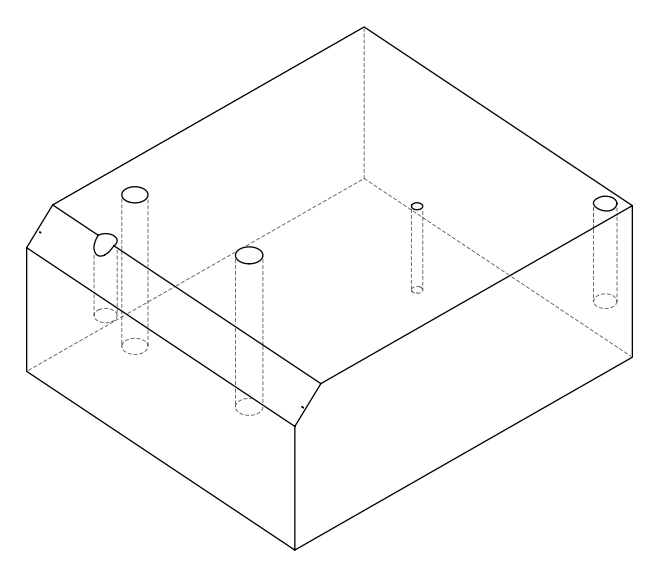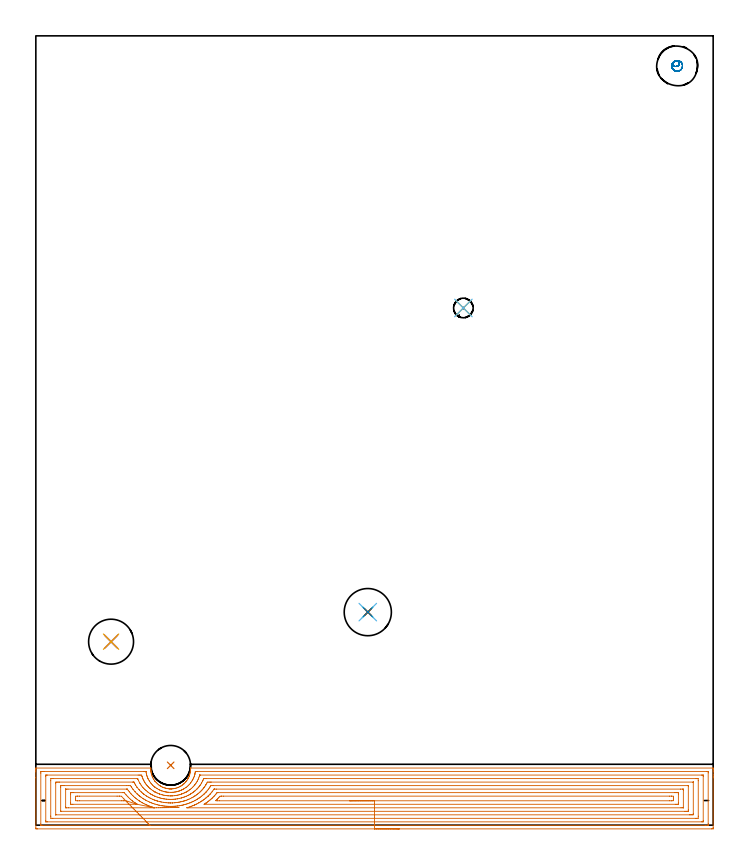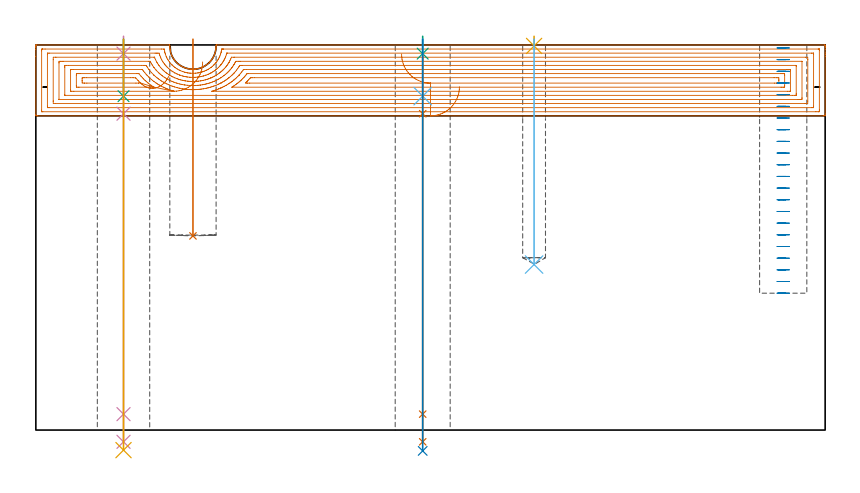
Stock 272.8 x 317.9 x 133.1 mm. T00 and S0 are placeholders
(PLAN: 13 operations, 10 tool changes, 25.2 min)
(1 AREA_MILL | FG_CHAMFER_SURFACE | UGT0205_001 | 19.97 min | 81883 mm3)
(2 MILL_BLIND_HOLE_FROM_SOLID_MATERIAL | STEP1POCKET | NXT0201_011 | Spiral | 1.88 min | 17899 mm3)
(3 SPOT_DRILL | STEP1HOLE | NXT0321_9005460120000 | 0.05 min | 174 mm3)
(4 SPOT_DRILL_1 | STEP1HOLE_1 | NXT0321_9005460120000 | 0.05 min | 184 mm3)
(5 SPOT_DRILL_2 | STEP1POCKET_1 | NXT0321_9005460120000 | 0.03 min | 2 mm3)
(6 DRILL_BLIND_HOLE_INTO_CENTER | STEP1HOLE | NXT0301_089 | 0.08 min | 1592 mm3)
(7 GUN_DRILL_THROUGH_HOLE | STEP1HOLE | UGT0307_008 | 0.66 min | 11068 mm3)
(8 DRILL_TO_ENLARGE_THROUGH_HOLE | STEP1HOLE | UGT0301_048 | 0.57 min | 24855 mm3)
(9 DRILL_BLIND_HOLE_INTO_CENTER_1 | STEP1HOLE_1 | NXT0301_089 | 0.08 min | 1597 mm3)
(10 GUN_DRILL_THROUGH_HOLE_1 | STEP1HOLE_1 | UGT0307_008 | 0.65 min | 11069 mm3)
(11 DRILL_TO_ENLARGE_THROUGH_HOLE_1 | STEP1HOLE_1 | UGT0301_250 | 0.57 min | 21366 mm3)
(12 DRILL_BLIND_HOLE_INTO_CENTER_2 | STEP1POCKET_1 | UGT0301_474 | 0.31 min | 3623 mm3)
(13 INDEXABLE_INSERT_DRILL_BLIND_HOLE_FROM_SOLID | STEP1POCKET_2 | NXT0302_003 | 0.27 min | 12833 mm3)
(TOOL UGT0205_001 | Chamfer Mill 20 x 3 x 45 deg. | D20 FL50 Z2)
(TOOL NXT0201_011 | ENDMILL 12mm [2P460-1200-NA 1630] | D12 FL38 Z6)
(TOOL NXT0321_9005460120000 | NC Spot Drill, 142deg, 12mm, Carbide, Uncoated | D12 PA142 FL30 Z2)
(TOOL NXT0301_089 | Carbide Drill 11.8mm [860.1-1180-035A1-MM 2214] | D11.8 PA140 FL55 Z2)
(TOOL UGT0307_008 | Gun Drill 11 mm | D11 PA130 FL24 Z1)
(TOOL UGT0301_048 | Twist Drill 19 mm | D19 PA118 FL135 Z2)
(TOOL UGT0301_250 | Twist Drill 18.1 mm | D18.1 PA118 FL135 Z2)
(TOOL UGT0301_474 | Carbide Drill 7.9 mm | D7.9 PA118 FL76 Z2)
(TOOL NXT0302_003 | Index. Insert Drill 16mm [880-D1600L20-05] | D16 PA176 FL80 Z2)
(OP 1 AREA_MILL)
G17 G21 G94 G90
T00 M6
G54
G17 G0 G90 X146.4 Y-1.5 S1061 M3
G43 Z143.1 H0
Z118.6
G94 G1 X146.362 Z117.728 F250.
X146.248 Z116.864
X146.059 Z116.012
X145.797 Z115.18
X145.463 Z114.374
X145.06 Z113.6
X144.592 Z112.864
X144.06 Z112.172
X143.471 Z111.529
X142.828 Z110.94
X142.136 Z110.408
X141.4 Z109.94
X140.626 Z109.537
X139.82 Z109.203
X138.988 Z108.941
X138.136 Z108.752
X137.272 Z108.638
X136.4 Z108.6
X0.617
X0.348 Y-1.497 Z108.602
X0.01 Y-1.492 Z108.606
X0. Y-1.149 Z108.949
Y19.072 Z129.168
Y21.478 Z131.574
Y22.162 Z132.262
Y22.52 Z132.62
X0.007 Y22.934 Z133.026
X0.01 Y22.998 Z133.088
X0.171 Y23. Z133.1
X46.176
X46.299 Y22.997 Z133.089
X46.309 Y22.892 Z132.991
Y22.489 Z132.588
X46.328 Y22.044 Z132.143
X46.34 Y21.925 Z132.024
X46.372 Y21.598 Z131.697
X46.392 Y21.464 Z131.564
X46.44 Y21.155 Z131.251
X46.467 Y21.031 Z131.125
X46.494 Y20.903 Z130.996
X46.535 Y20.708 Z130.805
X46.569 Y20.584 Z130.683
X46.657 Y20.263 Z130.362
X46.809 Y19.815 Z129.915
X46.987 Y19.373 Z129.472
X47.069 Y19.191 Z129.291
X47.13 Y19.058 Z129.157
X47.453 Y18.483 Z128.58
X47.725 Y18.059 Z128.158
X47.839 Y17.902 Z127.999
X47.963 Y17.729 Z127.827
X48.022 Y17.646 Z127.745
X48.066 Y17.592 Z127.692
X48.471 Y17.137 Z127.236
X48.915 Y16.688 Z126.786
X49.354 Y16.326 Z126.424
X49.639 Y16.114 Z126.21
X49.808 Y15.988 Z126.085
X50.074 Y15.813 Z125.909
X50.196 Y15.742 Z125.838
X50.384 Y15.631 Z125.729
X50.595 Y15.518 Z125.617
X50.7 Y15.462 Z125.561
X51.144 Y15.26 Z125.357
X51.243 Y15.22 Z125.318
X51.415 Y15.152 Z125.25
X51.536 Y15.106 Z125.2
X51.593 Y15.082 Z125.178
X52.064 Y14.922 Z125.02
X52.188 Y14.888 Z124.987
X52.274 Y14.865 Z124.963
X52.429 Y14.827 Z124.925
X52.486 Y14.813 Z124.912
X52.865 Y14.739 Z124.837
X52.931 Y14.726 Z124.824
X53.323 Y14.672 Z124.765
X53.379 Y14.663 Z124.757
X53.791 Y14.623 Z124.721
X53.824 Y14.62 Z124.717
X53.9 Y14.617 Z124.711
X54.103 Y14.605 Z124.704
X54.306 Z124.703
X54.445 Z124.704
X54.495
X54.553 Y14.608 Z124.707
X54.718 Y14.616 Z124.714
X55.109 Y14.654 Z124.744
X55.164 Y14.658 Z124.75
X55.326 Y14.678 Z124.775
X55.611 Y14.717 Z124.815
X56.002 Y14.794 Z124.89
X56.057 Y14.804 Z124.901
X56.535 Y14.922 Z125.02
X56.949 Y15.06 Z125.158
X57.315 Y15.202 Z125.302
X57.398 Y15.234 Z125.334
X57.842 Y15.435 Z125.532
X58.051 Y15.544 Z125.644
X58.188 Y15.616 Z125.715
X58.331 Y15.699 Z125.798
X58.526 Y15.812 Z125.911
X58.735 Y15.948 Z126.046
X58.961 Y16.114 Z126.213
X59.187 Y16.28 Z126.38
X59.627 Y16.635 Z126.734
X59.7 Y16.702 Z126.801
X60.12 Y17.128 Z127.227
X60.171 Y17.184 Z127.284
X60.301 Y17.329 Z127.429
X60.413 Y17.455 Z127.552
X60.469 Y17.517 Z127.615
X60.52 Y17.574 Z127.672
X60.854 Y18.031 Z128.131
X61.148 Y18.482 Z128.582
X61.301 Y18.75 Z128.849
X61.327 Y18.796 Z128.894
X61.362 Y18.857 Z128.957
X61.413 Y18.946 Z129.045
X61.611 Y19.373 Z129.472
X61.74 Y19.69 Z129.788
X61.791 Y19.816 Z129.914
X61.809 Y19.868 Z129.967
X61.943 Y20.263 Z130.363
X62.064 Y20.706 Z130.806
X62.16 Y21.153 Z131.253
X62.21 Y21.478 Z131.576
X62.228 Y21.598 Z131.697
X62.256 Y21.876 Z131.976
X62.272 Y22.044 Z132.143
X62.291 Y22.489 Z132.588
Y22.827 Z132.926
Y22.948 Z133.048
X62.301 Y22.995 Z133.095
X62.306 Y23. Z133.1
X272.629
X272.79 Y22.998 Z133.088
X272.793 Y22.934 Z133.026
X272.8 Y22.52 Z132.62
Y22.162 Z132.262
Y21.478 Z131.574
Y20.243 Z130.34
Y19.69 Z129.785
Y19.072 Z129.168
X272.799 Y-0.872 Z109.225
X272.796 Y-1.486 Z108.611
X272.793 Y-1.492 Z108.606
X272.183 Y-1.5 Z108.6
X136.4
Y-0.086 Z110.014
X2.404
X2.297 Y-0.085 Z110.015
X2.083 Y-0.081 Z110.019
X2.025 Y-0.079 Z110.021
X2.01 Y-0.068 Z110.032
X2.006 Y-0.036 Z110.064
X2.003 Y0.022 Z110.122
X2. Y0.426 Z110.526
X2.001 Y20.988 Z131.088
X2.008 Y21.478 Z131.578
X2.01 Y21.573 Z131.673
X2.19 Y21.581 Z131.681
X2.298 Y21.584 Z131.684
X2.404 Y21.585 Z131.685
X3.19 Y21.586 Z131.686
X43.496 Y21.585 Z131.685
X44.287 Y21.581 Z131.681
X44.326 Y21.579 Z131.679
X44.375 Y21.492 Z131.592
X44.378 Y21.478 Z131.578
X44.389 Y21.407 Z131.507
X44.549 Y20.584 Z130.684
X44.591 Y20.383 Z130.483
X44.706 Y19.986 Z130.086
X44.805 Y19.69 Z129.79
X45.049 Y19.03 Z129.13
X45.155 Y18.796 Z128.896
X45.283 Y18.525 Z128.625
X45.639 Y17.902 Z128.002
X45.852 Y17.572 Z127.672
X46.176 Y17.097 Z127.197
X46.246 Y17.008 Z127.108
X46.597 Y16.587 Z126.687
X47.043 Y16.114 Z126.214
X47.069 Y16.087 Z126.187
X47.508 Y15.675 Z125.775
X47.963 Y15.309 Z125.409
X47.995 Y15.284 Z125.384
X48.083 Y15.22 Z125.32
X48.538 Y14.9 Z125.
X48.856 Y14.698 Z124.798
X49.524 Y14.326 Z124.426
X49.749 Y14.216 Z124.316
X49.953 Y14.122 Z124.222
X50.643 Y13.844 Z123.944
X50.818 Y13.783 Z123.883
X51.466 Y13.572 Z123.672
X51.536 Y13.551 Z123.651
X51.589 Y13.538 Z123.638
X52.048 Y13.432 Z123.532
X52.429 Y13.36 Z123.46
X52.517 Y13.344 Z123.444
X52.954 Y13.285 Z123.385
X53.323 Y13.246 Z123.346
X53.528 Y13.227 Z123.327
X54.216 Y13.197 Z123.297
X54.451
X55.109 Y13.231 Z123.331
X55.294 Y13.247 Z123.347
X56.002 Y13.335 Z123.435
X56.087 Y13.348 Z123.448
X56.545 Y13.432 Z123.532
X56.86 Y13.504 Z123.604
X56.896 Y13.512 Z123.612
X56.942 Y13.524 Z123.624
X57.339 Y13.634 Z123.734
X57.639 Y13.732 Z123.832
X57.789 Y13.783 Z123.883
X58.182 Y13.933 Z124.033
X58.682 Y14.142 Z124.242
X58.809 Y14.199 Z124.299
X59.075 Y14.326 Z124.426
X59.401 Y14.501 Z124.601
X59.576 Y14.599 Z124.699
X59.962 Y14.833 Z124.933
X60.469 Y15.183 Z125.283
X60.49 Y15.199 Z125.299
X60.518 Y15.22 Z125.32
X60.986 Y15.596 Z125.696
X61.362 Y15.923 Z126.023
X61.459 Y16.017 Z126.117
X61.554 Y16.114 Z126.214
X61.893 Y16.477 Z126.577
X62.256 Y16.876 Z126.976
X62.314 Y16.95 Z127.05
X62.356 Y17.008 Z127.108
X62.683 Y17.474 Z127.574
X62.964 Y17.902 Z128.002
X63.035 Y18.016 Z128.116
X63.149 Y18.212 Z128.312
X63.346 Y18.599 Z128.699
X63.438 Y18.796 Z128.896
X63.62 Y19.219 Z129.319
X63.795 Y19.69 Z129.79
X63.858 Y19.874 Z129.974
X64.042 Y20.498 Z130.598
X64.058 Y20.569 Z130.669
X64.061 Y20.584 Z130.684
X64.135 Y20.981 Z131.081
X64.196 Y21.324 Z131.424
X64.224 Y21.478 Z131.578
X64.24 Y21.564 Z131.664
X64.254 Y21.579 Z131.679
X64.364 Y21.582 Z131.682
X64.506 Y21.584 Z131.684
X64.721 Y21.586 Z131.686
X64.828
X270.396
X270.503 Y21.585 Z131.685
X270.717 Y21.581 Z131.681
X270.775 Y21.579 Z131.679
X270.79 Y21.568 Z131.668
X270.794 Y21.536 Z131.636
X270.797 Y21.478 Z131.578
X270.8 Y21.074 Z131.174
X270.799 Y0.513 Z110.613
X270.792 Y0.022 Z110.122
X270.79 Y-0.073 Z110.027
X270.61 Y-0.081 Z110.019
X270.502 Y-0.084 Z110.016
X270.396 Y-0.085 Z110.015
X269.61 Y-0.086 Z110.014
X136.4
Y1.329 Z111.429
X4.671
X4.191 Y1.331 Z111.431
X4.032 Y1.334 Z111.434
X4.012 Y1.335 Z111.435
X4.008 Y1.39 Z111.49
X4.003 Y1.492 Z111.592
X4.001 Y1.619 Z111.719
X4. Y1.81 Z111.91
X4.001 Y19.69 Z129.79
X4.002 Y19.879 Z129.979
X4.01 Y20.071 Z130.171
X4.02 Y20.165 Z130.265
X4.071 Y20.167 Z130.267
X4.191 Y20.169 Z130.269
X4.604 Y20.171 Z130.271
X41.229
X41.71
X42.125 Y20.169 Z130.269
X42.603 Y20.164 Z130.264
X42.747 Y19.69 Z129.79
X42.812 Y19.481 Z129.581
X43.074 Y18.796 Z128.896
X43.191 Y18.509 Z128.609
X43.449 Y17.949 Z128.049
X43.475 Y17.902 Z128.002
X43.496 Y17.865 Z127.965
X43.816 Y17.322 Z127.422
X44.017 Y17.008 Z127.108
X44.389 Y16.471 Z126.571
X44.675 Y16.114 Z126.214
X44.96 Y15.786 Z125.886
X45.283 Y15.438 Z125.538
X45.5 Y15.22 Z125.32
X45.851 Y14.891 Z124.991
X46.176 Y14.614 Z124.714
X46.536 Y14.326 Z124.426
X47.069 Y13.939 Z124.039
X47.376 Y13.737 Z123.837
X47.883 Y13.432 Z123.532
X47.933 Y13.403 Z123.503
X47.963 Y13.386 Z123.486
X48.064 Y13.331 Z123.431
X48.603 Y13.061 Z123.161
X48.856 Y12.945 Z123.045
X49.696 Y12.591 Z122.691
X49.749 Y12.572 Z122.672
X49.847 Y12.538 Z122.638
X50.643 Y12.287 Z122.387
X50.986 Y12.194 Z122.294
X51.536 Y12.071 Z122.171
X52.109 Y11.964 Z122.064
X52.429 Y11.918 Z122.018
X53.129 Y11.838 Z121.938
X53.323 Y11.82 Z121.92
X54.075 Y11.785 Z121.885
X54.216 Y11.783 Z121.883
X54.594 Y11.786 Z121.886
X54.951 Y11.802 Z121.902
X55.109 Y11.813 Z121.913
X55.775 Y11.871 Z121.971
X56.002 Y11.9 Z122.
X56.564 Y11.976 Z122.076
X56.896 Y12.04 Z122.14
X57.307 Y12.126 Z122.226
X57.789 Y12.244 Z122.344
X58.022 Y12.304 Z122.404
X58.682 Y12.511 Z122.611
X58.702 Y12.518 Z122.618
X58.756 Y12.538 Z122.638
X59.34 Y12.774 Z122.874
X59.576 Y12.874 Z122.974
X59.962 Y13.045 Z123.145
X60.469 Y13.295 Z123.395
X60.559 Y13.342 Z123.442
X60.721 Y13.432 Z123.532
X61.121 Y13.674 Z123.774
X61.362 Y13.823 Z123.923
X61.657 Y14.031 Z124.131
X62.067 Y14.326 Z124.426
X62.174 Y14.408 Z124.508
X62.256 Y14.472 Z124.572
X62.662 Y14.813 Z124.913
X63.114 Y15.22 Z125.32
X63.132 Y15.237 Z125.337
X63.149 Y15.254 Z125.354
X63.564 Y15.699 Z125.799
X63.942 Y16.114 Z126.214
X63.988 Y16.168 Z126.268
X64.042 Y16.236 Z126.336
X64.362 Y16.688 Z126.788
X64.583 Y17.008 Z127.108
X64.722 Y17.222 Z127.322
X64.936 Y17.565 Z127.665
X65.055 Y17.783 Z127.883
X65.116 Y17.902 Z128.002
X65.35 Y18.381 Z128.481
X65.528 Y18.796 Z128.896
X65.613 Y19.012 Z129.112
X65.829 Y19.598 Z129.698
X65.855 Y19.69 Z129.79
X65.966 Y20.07 Z130.17
X65.992 Y20.15 Z130.25
X65.998 Y20.164 Z130.264
X66.024 Y20.167 Z130.267
X66.081 Y20.169 Z130.269
X66.242 Y20.171 Z130.271
X268.129
X268.609 Y20.169 Z130.269
X268.769 Y20.166 Z130.266
X268.788 Y20.165 Z130.265
X268.792 Y20.11 Z130.21
X268.797 Y20.008 Z130.108
X268.799 Y19.881 Z129.981
X268.8 Y19.69 Z129.79
X268.799 Y1.81 Z111.91
X268.798 Y1.621 Z111.721
X268.79 Y1.429 Z111.529
X268.78 Y1.335 Z111.435
X268.729 Y1.333 Z111.433
X268.609 Y1.331 Z111.431
X268.196 Y1.329 Z111.429
X136.4
Y2.743 Z112.843
X6.831
X6.025 Y2.75 Z112.85
X6. Y3.575 Z113.675
Y3.598 Z113.698
X6.001 Y17.902 Z128.002
X6.023 Y18.75 Z128.85
X6.871 Y18.757 Z128.857
X6.91
X40.855
X40.94 Y18.756 Z128.856
X40.981 Y18.753 Z128.853
X40.997 Y18.751 Z128.851
X41.008 Y18.735 Z128.835
X41.04 Y18.67 Z128.77
X41.049 Y18.65 Z128.75
X41.104 Y18.508 Z128.608
X41.37 Y17.902 Z128.002
X41.71 Y17.222 Z127.322
X41.83 Y17.008 Z127.108
X41.993 Y16.724 Z126.824
X42.409 Y16.114 Z126.214
X42.603 Y15.835 Z125.935
X43.105 Y15.22 Z125.32
X43.496 Y14.788 Z124.888
X43.948 Y14.326 Z124.426
X44.389 Y13.922 Z124.022
X44.984 Y13.432 Z123.532
X45.283 Y13.209 Z123.309
X46.034 Y12.68 Z122.78
X46.176 Y12.595 Z122.695
X46.274 Y12.538 Z122.638
X46.784 Y12.252 Z122.352
X47.069 Y12.1 Z122.2
X47.375 Y11.944 Z122.044
X47.921 Y11.686 Z121.786
X48.021 Y11.644 Z121.744
X48.856 Y11.313 Z121.413
X49.355 Y11.144 Z121.244
X49.749 Y11.021 Z121.121
X50.121 Y10.915 Z121.015
X50.603 Y10.79 Z120.89
X50.643 Y10.781 Z120.881
X50.781 Y10.75 Z120.85
X51.536 Y10.608 Z120.708
X51.707 Y10.579 Z120.679
X52.429 Y10.485 Z120.585
X52.728 Y10.451 Z120.551
X53.323 Y10.403 Z120.503
X53.686 Y10.386 Z120.486
X54.216 Y10.368 Z120.468
X54.594 Y10.372 Z120.472
X55.109 Y10.395 Z120.495
X55.441 Y10.417 Z120.517
X56.002 Y10.466 Z120.566
X56.257 Y10.495 Z120.595
X56.896 Y10.581 Z120.681
X57.043 Y10.603 Z120.703
X57.789 Y10.745 Z120.845
X57.813 Y10.75 Z120.85
X58.508 Y10.924 Z121.024
X58.682 Y10.969 Z121.069
X59.197 Y11.129 Z121.229
X59.576 Y11.252 Z121.352
X59.859 Y11.361 Z121.461
X60.469 Y11.597 Z121.697
X60.502 Y11.611 Z121.711
X60.58 Y11.644 Z121.744
X61.116 Y11.89 Z121.99
X61.362 Y12.012 Z122.112
X61.71 Y12.19 Z122.29
X62.256 Y12.493 Z122.593
X62.284 Y12.509 Z122.609
X62.331 Y12.538 Z122.638
X62.828 Y12.86 Z122.96
X63.149 Y13.084 Z123.184
X63.35 Y13.231 Z123.331
X63.617 Y13.432 Z123.532
X63.854 Y13.62 Z123.72
X64.042 Y13.774 Z123.874
X64.336 Y14.032 Z124.132
X64.657 Y14.326 Z124.426
X64.799 Y14.463 Z124.563
X64.936 Y14.6 Z124.7
X65.234 Y14.921 Z125.021
X65.506 Y15.22 Z125.32
X65.656 Y15.393 Z125.493
X65.829 Y15.605 Z125.705
X66.043 Y15.9 Z126.
X66.193 Y16.114 Z126.214
X66.407 Y16.43 Z126.53
X66.722 Y16.919 Z127.019
X66.756 Y16.975 Z127.075
X66.774 Y17.008 Z127.108
X67.063 Y17.561 Z127.661
X67.232 Y17.902 Z128.002
X67.353 Y18.164 Z128.264
X67.615 Y18.75 Z128.85
X67.66 Y18.752 Z128.852
X68.509 Y18.757 Z128.857
X68.548
X265.969
X266.775 Y18.75 Z128.85
X266.8 Y17.925 Z128.025
Y17.902 Z128.002
X266.799 Y3.598 Z113.698
X266.777 Y2.75 Z112.85
X265.929 Y2.743 Z112.843
X265.89
X136.4
Y4.157 Z114.257
X8.098
X8.026 Y4.159 Z114.259
X8.015 Y4.161 Z114.261
X8.01 Y4.164 Z114.264
X8.006 Y4.179 Z114.279
X8.001 Y4.254 Z114.354
Y16.771 Z126.871
X8.004 Y17.008 Z127.108
X8.01 Y17.33 Z127.43
X8.328 Y17.337 Z127.437
X8.657 Y17.341 Z127.441
X9.216 Y17.343 Z127.443
X9.551
X39.03 Y17.342 Z127.442
X39.364 Y17.341 Z127.441
X39.459 Y17.338 Z127.438
X39.511 Y17.336 Z127.436
X39.528 Y17.309 Z127.409
X39.591 Y17.196 Z127.296
X39.692 Y17.008 Z127.108
X39.923 Y16.576 Z126.676
X40.198 Y16.114 Z126.214
X40.737 Y15.299 Z125.399
X40.793 Y15.22 Z125.32
X40.816 Y15.188 Z125.288
X41.54 Y14.326 Z124.426
X41.71 Y14.137 Z124.237
X42.398 Y13.432 Z123.532
X42.603 Y13.241 Z123.341
X42.98 Y12.912 Z123.012
X43.422 Y12.538 Z122.638
X43.463 Y12.504 Z122.604
X43.496 Y12.478 Z122.578
X43.737 Y12.297 Z122.397
X44.389 Y11.844 Z121.944
X44.685 Y11.644 Z121.744
X45.283 Y11.291 Z121.391
X45.542 Y11.143 Z121.243
X46.065 Y10.861 Z120.961
X46.176 Y10.805 Z120.905
X46.292 Y10.75 Z120.85
X47.069 Y10.408 Z120.508
X47.653 Y10.166 Z120.266
X47.963 Y10.048 Z120.148
X48.525 Y9.856 Z119.956
X48.856 Y9.75 Z119.85
X49.008 Y9.704 Z119.804
X49.749 Y9.509 Z119.609
X50.202 Y9.403 Z119.503
X50.643 Y9.316 Z119.416
X51.305 Y9.193 Z119.293
X51.536 Y9.161 Z119.261
X52.332 Y9.06 Z119.16
X52.429 Y9.05 Z119.15
X53.304 Y8.98 Z119.08
X53.323 Y8.979 Z119.079
X53.736 Y8.962 Z119.062
X54.216 Y8.948 Z119.048
X54.23
X54.908 Y8.962 Z119.062
X55.1 Y8.971 Z119.071
X55.109
X55.934 Y9.031 Z119.131
X56.002 Y9.037 Z119.137
X56.739 Y9.119 Z119.219
X56.896 Y9.139 Z119.239
X57.521 Y9.23 Z119.33
X57.789 Y9.282 Z119.382
X58.267 Y9.378 Z119.478
X58.682 Y9.473 Z119.573
X58.991 Y9.547 Z119.647
X59.576 Y9.701 Z119.801
X59.696 Y9.735 Z119.835
X60.089 Y9.856 Z119.956
X60.374 Y9.951 Z120.051
X60.469 Y9.985 Z120.085
X61.02 Y10.198 Z120.298
X61.362 Y10.335 Z120.435
X61.654 Y10.458 Z120.558
X62.256 Y10.721 Z120.821
X62.276 Y10.73 Z120.83
X62.316 Y10.75 Z120.85
X62.864 Y11.035 Z121.135
X63.149 Y11.191 Z121.291
X63.436 Y11.357 Z121.457
X63.918 Y11.644 Z121.744
X63.994 Y11.692 Z121.792
X64.042 Y11.724 Z121.824
X64.521 Y12.059 Z122.159
X64.936 Y12.356 Z122.456
X65.039 Y12.434 Z122.534
X65.172 Y12.538 Z122.638
X65.532 Y12.835 Z122.935
X65.829 Y13.084 Z123.184
X66.012 Y13.249 Z123.349
X66.208 Y13.432 Z123.532
X66.468 Y13.687 Z123.787
X66.722 Y13.943 Z124.043
X66.907 Y14.141 Z124.241
X67.074 Y14.326 Z124.426
X67.326 Y14.616 Z124.716
X67.615 Y14.968 Z125.068
X67.723 Y15.113 Z125.213
X67.799 Y15.22 Z125.32
X68.088 Y15.641 Z125.741
X68.404 Y16.114 Z126.214
X68.445 Y16.178 Z126.278
X68.509 Y16.28 Z126.38
X68.77 Y16.747 Z126.847
X68.914 Y17.008 Z127.108
X69.086 Y17.325 Z127.425
X69.402 Y17.336 Z127.436
X69.963 Y17.341 Z127.441
X70.295 Y17.343 Z127.443
X70.63
X264.702
X264.774 Y17.341 Z127.441
X264.785 Y17.339 Z127.439
X264.79 Y17.336 Z127.436
X264.794 Y17.321 Z127.421
X264.799 Y17.246 Z127.346
Y4.729 Z114.829
X264.796 Y4.492 Z114.592
X264.79 Y4.17 Z114.27
X264.472 Y4.163 Z114.263
X264.143 Y4.159 Z114.259
X263.584 Y4.157 Z114.257
X263.25
X136.4
Y5.571 Z115.671
X10.258
X10.075 Y5.573 Z115.673
X10.03 Y5.575 Z115.675
X10.014 Y5.578 Z115.678
X10.01 Y5.588 Z115.688
X10.006 Y5.63 Z115.73
X10.001 Y5.829 Z115.929
X10. Y15.22 Z125.32
X10.002 Y15.663 Z125.763
X10.006 Y15.812 Z125.912
X10.011 Y15.922 Z126.022
X10.09 Y15.924 Z126.024
X10.444 Y15.928 Z126.028
X10.629 Y15.929 Z126.029
X11.337
X36.535
X37.243 Y15.927 Z126.027
X37.431 Y15.926 Z126.026
X38.136 Y15.914 Z126.014
X38.407 Y15.485 Z125.585
X38.583 Y15.22 Z125.32
X39.03 Y14.564 Z124.664
X39.22 Y14.326 Z124.426
X39.923 Y13.479 Z123.579
X39.967 Y13.432 Z123.532
X40.816 Y12.557 Z122.657
X40.836 Y12.538 Z122.638
X41.304 Y12.129 Z122.229
X41.71 Y11.781 Z121.881
X41.88 Y11.644 Z121.744
X42.291 Y11.33 Z121.43
X42.603 Y11.106 Z121.206
X43.117 Y10.75 Z120.85
X43.496 Y10.505 Z120.605
X44.109 Y10.137 Z120.237
X44.389 Y9.983 Z120.083
X44.631 Y9.856 Z119.956
X45.283 Y9.533 Z119.633
X45.876 Y9.262 Z119.362
X46.176 Y9.136 Z119.236
X46.602 Y8.962 Z119.062
X47.069 Y8.783 Z118.883
X47.345 Y8.687 Z118.787
X47.963 Y8.489 Z118.589
X48.632 Y8.292 Z118.392
X48.856 Y8.234 Z118.334
X49.517 Y8.068 Z118.168
X49.749 Y8.018 Z118.118
X49.812 Y8.005 Z118.105
X50.643 Y7.853 Z117.953
X50.902 Y7.808 Z117.908
X51.536 Y7.725 Z117.825
X51.925 Y7.678 Z117.778
X52.429 Y7.631 Z117.731
X52.902 Y7.594 Z117.694
X53.323 Y7.569 Z117.669
X53.84 Y7.55 Z117.65
X54.216 Y7.54 Z117.64
X54.733 Y7.55 Z117.65
X55.109 Y7.561 Z117.661
X55.587 Y7.589 Z117.689
X56.002 Y7.619 Z117.719
X56.415 Y7.655 Z117.755
X56.896 Y7.707 Z117.807
X57.218 Y7.745 Z117.845
X57.789 Y7.825 Z117.925
X58. Y7.857 Z117.957
X58.682 Y7.986 Z118.086
X58.751 Y7.999 Z118.099
X59.068 Y8.068 Z118.168
X59.479 Y8.165 Z118.265
X59.576 Y8.189 Z118.289
X60.184 Y8.353 Z118.453
X60.469 Y8.435 Z118.535
X60.87 Y8.561 Z118.661
X61.362 Y8.722 Z118.822
X61.538 Y8.786 Z118.886
X62.004 Y8.962 Z119.062
X62.184 Y9.034 Z119.134
X62.256 Y9.063 Z119.163
X62.81 Y9.301 Z119.401
X63.149 Y9.452 Z119.552
X63.424 Y9.58 Z119.68
X63.988 Y9.856 Z119.956
X64.024 Y9.874 Z119.974
X64.042 Y9.884 Z119.984
X64.592 Y10.2 Z120.3
X64.936 Y10.401 Z120.501
X65.151 Y10.534 Z120.634
X65.491 Y10.75 Z120.85
X65.693 Y10.886 Z120.986
X65.829 Y10.98 Z121.08
X66.212 Y11.261 Z121.361
X66.722 Y11.638 Z121.738
X66.725 Y11.641 Z121.741
X67.209 Y12.05 Z122.15
X67.615 Y12.4 Z122.5
X67.688 Y12.466 Z122.566
X67.764 Y12.538 Z122.638
X68.138 Y12.909 Z123.009
X68.509 Y13.285 Z123.385
X68.58 Y13.361 Z123.461
X68.643 Y13.432 Z123.532
X68.997 Y13.838 Z123.938
X69.402 Y14.326 Z124.426
X69.769 Y14.853 Z124.953
X70.021 Y15.22 Z125.32
X70.131 Y15.385 Z125.485
X70.295 Y15.636 Z125.736
X70.487 Y15.922 Z126.022
X71.189 Y15.927 Z126.027
X71.374 Y15.928 Z126.028
X262.542 Y15.929 Z126.029
X262.725 Y15.927 Z126.027
X262.77 Y15.924 Z126.024
X262.786 Y15.922 Z126.022
X262.79 Y15.912 Z126.012
X262.794 Y15.87 Z125.97
X262.799 Y15.671 Z125.771
X262.8 Y6.28 Z116.38
X262.798 Y5.837 Z115.937
X262.794 Y5.688 Z115.788
X262.789 Y5.578 Z115.678
X262.71 Y5.576 Z115.676
X262.356 Y5.572 Z115.672
X262.171 Y5.571 Z115.671
X261.463
X136.4
Y6.985 Z117.085
X61.362 Y6.986 Z117.086
X61.249 Y6.987 Z117.087
X60.884 Y6.992 Z117.092
X60.821 Y6.998 Z117.098
X61.405 Y7.174 Z117.274
X62.045 Y7.385 Z117.485
X62.256 Y7.457 Z117.557
X62.699 Y7.624 Z117.724
X63.149 Y7.798 Z117.898
X63.341 Y7.876 Z117.976
X63.805 Y8.068 Z118.168
X63.97 Y8.14 Z118.24
X64.042 Y8.173 Z118.273
X64.579 Y8.425 Z118.525
X64.936 Y8.602 Z118.702
X65.172 Y8.725 Z118.825
X65.616 Y8.962 Z119.062
X65.753 Y9.038 Z119.138
X65.829 Y9.082 Z119.182
X66.31 Y9.375 Z119.475
X66.722 Y9.629 Z119.729
X66.859 Y9.719 Z119.819
X67.063 Y9.856 Z119.956
X67.387 Y10.084 Z120.184
X67.615 Y10.248 Z120.348
X67.901 Y10.464 Z120.564
X68.273 Y10.75 Z120.85
X68.404 Y10.855 Z120.955
X68.509 Y10.941 Z121.041
X68.885 Y11.267 Z121.367
X69.317 Y11.644 Z121.744
X69.361 Y11.685 Z121.785
X69.402 Y11.723 Z121.823
X69.808 Y12.131 Z122.231
X70.208 Y12.538 Z122.638
X70.251 Y12.583 Z122.683
X70.295 Y12.631 Z122.731
X70.667 Y13.06 Z123.16
X70.979 Y13.432 Z123.532
X71.073 Y13.548 Z123.648
X71.189 Y13.696 Z123.796
X71.642 Y14.326 Z124.426
X71.759 Y14.488 Z124.588
X71.785 Y14.508 Z124.608
X71.831 Y14.511 Z124.611
X71.895 Y14.513 Z124.613
X72.082 Y14.514 Z124.614
X72.787 Y14.515 Z124.615
X259.676
X260.382 Y14.513 Z124.613
X260.57 Y14.511 Z124.611
X260.756 Y14.508 Z124.608
X260.791 Y14.5 Z124.6
X260.794 Y14.464 Z124.564
X260.798 Y14.403 Z124.503
X260.799 Y14.326 Z124.426
X260.8 Y14.096 Z124.196
X260.799 Y7.174 Z117.274
X260.798 Y7.059 Z117.159
X260.793 Y7.002 Z117.102
X260.79 Y6.992 Z117.092
X260.783 Y6.99 Z117.09
X260.756 Y6.987 Z117.087
X260.57 Y6.986 Z117.086
X259.865 Y6.985 Z117.085
X136.4
Y8.4 Z118.5
X68.01
X67.9 Y8.402 Z118.502
X67.815 Y8.405 Z118.505
X67.809 Y8.407 Z118.507
X67.813 Y8.412 Z118.512
X67.844 Y8.436 Z118.536
X68.279 Y8.722 Z118.822
X68.509 Y8.875 Z118.975
X68.56 Y8.911 Z119.011
X68.632 Y8.962 Z119.062
X69.077 Y9.287 Z119.387
X69.402 Y9.527 Z119.627
X69.588 Y9.67 Z119.77
X69.823 Y9.856 Z119.956
X70.082 Y10.069 Z120.169
X70.295 Y10.248 Z120.348
X70.563 Y10.483 Z120.583
X70.862 Y10.75 Z120.85
X71.031 Y10.908 Z121.008
X71.189 Y11.058 Z121.158
X71.48 Y11.352 Z121.452
X71.765 Y11.644 Z121.744
X71.919 Y11.807 Z121.907
X72.082 Y11.985 Z122.085
X72.339 Y12.281 Z122.381
X72.557 Y12.538 Z122.638
X72.746 Y12.768 Z122.868
X72.975 Y13.047 Z123.147
X73.022 Y13.094 Z123.194
X73.059 Y13.096 Z123.196
X73.141 Y13.098 Z123.198
X73.307 Y13.1 Z123.2
X257.328
X257.89
X258.223 Y13.098 Z123.198
X258.783 Y13.093 Z123.193
X258.799 Y12.538 Z122.638
X258.8 Y12.521 Z122.621
Y8.945 Z119.045
X258.783 Y8.407 Z118.507
X258.448 Y8.403 Z118.503
X257.89 Y8.4 Z118.5
X257.558
X136.4
Y9.814 Z119.914
X73.911
X73.015 Y9.816 Z119.916
X72.975 Y9.817 Z119.917
X72.431 Y9.856 Z119.956
X72.705 Y10.126 Z120.226
X72.975 Y10.392 Z120.492
X73.153 Y10.572 Z120.672
X73.324 Y10.75 Z120.85
X73.588 Y11.031 Z121.131
X73.869 Y11.335 Z121.435
X74.016 Y11.497 Z121.597
X74.151 Y11.644 Z121.744
X74.723 Y11.683 Z121.783
X74.762 Y11.684 Z121.784
X75.613 Y11.686 Z121.786
X255.168
X256.063 Y11.685 Z121.785
X256.103 Y11.683 Z121.783
X256.79 Y11.644 Z121.744
X256.799 Y10.948 Z121.048
Y10.75 Z120.85
X256.796 Y10.057 Z120.157
X256.79 Y9.856 Z119.956
X256.143 Y9.817 Z119.917
X256.103 Y9.815 Z119.915
X255.252 Y9.814 Z119.914
X136.4
X135.528 Z119.952
X134.664 Z120.066
X133.812 Z120.254
X132.98 Z120.517
X132.174 Z120.851
X131.4 Z121.253
X130.664 Z121.722
X129.972 Z122.253
X129.329 Z122.843
X128.74 Z123.486
X128.208 Z124.178
X127.74 Z124.914
X127.337 Z125.688
X127.003 Z126.494
X126.741 Z127.326
X126.552 Z128.177
X126.438 Z129.042
X126.4 Z129.914
G0 Z143.1
X57.638 Y7.126
Z127.226
G1 X57.612 Y7.125 Z126.354
X57.509 Y7.124 Z125.488
X57.332 Y7.121 Z124.634
X57.081 Y7.118 Z123.798
X56.758 Y7.114 Z122.988
X56.366 Y7.108 Z122.209
X55.907 Y7.102 Z121.467
X55.385 Y7.095 Z120.768
X54.805 Y7.087 Z120.116
X54.17 Y7.079 Z119.518
X53.485 Y7.069 Z118.978
X52.756 Y7.06 Z118.499
X51.987 Y7.049 Z118.086
X51.186 Y7.038 Z117.741
X50.358 Y7.027 Z117.468
X49.509 Y7.016 Z117.268
X48.646 Y7.004 Z117.142
X47.775 Y6.992 Z117.092
X47.446 Y6.988 Z117.088
X47.257 Y6.986 Z117.086
X13.124 Y6.985 Z117.085
X12.418 Y6.987 Z117.087
X12.23 Y6.989 Z117.089
X12.044 Y6.992 Z117.092
X12.009 Y7. Z117.1
X12.006 Y7.036 Z117.136
X12.002 Y7.097 Z117.197
X12.001 Y7.174 Z117.274
X12. Y7.404 Z117.504
X12.001 Y14.326 Z124.426
X12.002 Y14.441 Z124.541
X12.007 Y14.498 Z124.598
X12.01 Y14.508 Z124.608
X12.017 Y14.51 Z124.61
X12.044 Y14.513 Z124.613
X12.23 Y14.514 Z124.614
X12.935 Y14.515 Z124.615
X36.538 Y14.514 Z124.614
X36.664 Y14.513 Z124.613
X36.764 Y14.51 Z124.61
X36.825 Y14.508 Z124.608
X36.841 Y14.489 Z124.589
X36.96 Y14.326 Z124.426
X37.243 Y13.929 Z124.029
X37.646 Y13.432 Z123.532
X38.136 Y12.846 Z122.946
X38.417 Y12.538 Z122.638
X39.03 Y11.906 Z122.006
X39.297 Y11.644 Z121.744
X39.923 Y11.093 Z121.193
X40.333 Y10.75 Z120.85
X40.816 Y10.374 Z120.474
X41.542 Y9.856 Z119.956
X41.71 Y9.741 Z119.841
X42.048 Y9.517 Z119.617
X42.603 Y9.188 Z119.288
X42.998 Y8.962 Z119.062
X43.496 Y8.696 Z118.796
X44.041 Y8.416 Z118.516
X44.389 Y8.256 Z118.356
X44.808 Y8.068 Z118.168
X45.283 Y7.868 Z117.968
X45.622 Y7.729 Z117.829
X46.176 Y7.517 Z117.617
X47.008 Y7.236 Z117.336
X47.069 Y7.216 Z117.316
X47.775 Y6.992 Z117.092
X40.816 Y8.4 Z118.5
X14.91
X14.577 Y8.402 Z118.502
X14.017 Y8.407 Z118.507
X14.001 Y8.962 Z119.062
X14. Y8.979 Z119.079
Y12.555 Z122.655
X14.017 Y13.093 Z123.193
X14.352 Y13.097 Z123.197
X14.91 Y13.1 Z123.2
X15.242
X34.895
X35.456 Y13.098 Z123.198
X35.536 Y13.096 Z123.196
X35.581 Y13.094 Z123.194
X35.622 Y13.056 Z123.156
X36.35 Y12.203 Z122.303
X36.859 Y11.644 Z121.744
X37.243 Y11.248 Z121.348
X37.747 Y10.75 Z120.85
X38.136 Y10.406 Z120.506
X38.782 Y9.856 Z119.956
X39.03 Y9.661 Z119.761
X39.803 Y9.082 Z119.182
X39.923 Y8.997 Z119.097
X39.974 Y8.962 Z119.062
X40.613 Y8.532 Z118.632
X40.715 Y8.465 Z118.565
X40.816 Y8.4 Z118.5
X36.173 Y9.856 Z119.956
X35.496 Y9.816 Z119.916
X35.456 Y9.815 Z119.915
X34.605 Y9.814 Z119.914
X17.632
X16.738 Y9.815 Z119.915
X16.697 Y9.817 Z119.917
X16.01 Y9.856 Z119.956
X16.001 Y10.552 Z120.652
Y10.75 Z120.85
X16.004 Y11.443 Z121.543
X16.01 Y11.644 Z121.744
X16.658 Y11.683 Z121.783
X16.697 Y11.684 Z121.784
X17.548 Y11.686 Z121.786
X32.734
X33.629 Y11.685 Z121.785
X33.67 Y11.684 Z121.784
X34.472 Y11.644 Z121.744
X34.563 Y11.548 Z121.648
X35.299 Y10.75 Z120.85
X35.456 Y10.583 Z120.683
X36.173 Y9.856 Z119.956
X36.687 Y9.335 Z119.481
X37.228 Y8.786 Z119.073
X37.792 Y8.214 Z118.732
X38.375 Y7.623 Z118.463
X38.972 Y7.018 Z118.268
X39.579 Y6.402 Z118.147
X40.19 Y5.782 Z118.102
X40.802 Y5.161 Z118.133
X41.41 Y4.545 Z118.24
X42.009 Y3.937 Z118.423
X42.595 Y3.343 Z118.678
X43.163 Y2.768 Z119.006
X43.708 Y2.214 Z119.402
X44.227 Y1.688 Z119.865
X44.716 Y1.192 Z120.391
X45.171 Y0.731 Z120.975
X45.589 Y0.308 Z121.614
X45.965 Y-0.074 Z122.302
G0 Z143.1
M5
M2
(OP 2 MILL_BLIND_HOLE_FROM_SOLID_MATERIAL)
G17 G21 G94 G90
T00 M6
G54
G17 G0 G90 X258.3 Y305.8 S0 M3
G43 Z143.1 H1
Z132.064
G94 G3 X258.994 Y307.256 R0.893 F250.
X256.947 Y307.471 R1.456
X256.629 Y304.447 R2.15
X256.947 Y307.471 R-2.15
X256.788 Y305.959 R1.075
X258.3 Y305.8 R1.075
G0 Z128.027
G3 X258.994 Y307.256 R0.893
X256.947 Y307.471 R1.456
X256.629 Y304.447 R2.15
X256.947 Y307.471 R-2.15
X256.788 Y305.959 R1.075
X258.3 Y305.8 R1.075
G0 Z123.991
G3 X258.994 Y307.256 R0.893
X256.947 Y307.471 R1.456
X256.629 Y304.447 R2.15
X256.947 Y307.471 R-2.15
X256.788 Y305.959 R1.075
X258.3 Y305.8 R1.075
G0 Z119.955
G3 X258.994 Y307.256 R0.893
X256.947 Y307.471 R1.456
X256.629 Y304.447 R2.15
X256.947 Y307.471 R-2.15
X256.788 Y305.959 R1.075
X258.3 Y305.8 R1.075
G0 Z115.918
G3 X258.994 Y307.256 R0.893
X256.947 Y307.471 R1.456
X256.629 Y304.447 R2.15
X256.947 Y307.471 R-2.15
X256.788 Y305.959 R1.075
X258.3 Y305.8 R1.075
G0 Z111.882
G3 X258.994 Y307.256 R0.893
X256.947 Y307.471 R1.456
X256.629 Y304.447 R2.15
X256.947 Y307.471 R-2.15
X256.788 Y305.959 R1.075
X258.3 Y305.8 R1.075
G0 Z107.845
G3 X258.994 Y307.256 R0.893
X256.947 Y307.471 R1.456
X256.629 Y304.447 R2.15
X256.947 Y307.471 R-2.15
X256.788 Y305.959 R1.075
X258.3 Y305.8 R1.075
G0 Z103.809
G3 X258.994 Y307.256 R0.893
X256.947 Y307.471 R1.456
X256.629 Y304.447 R2.15
X256.947 Y307.471 R-2.15
X256.788 Y305.959 R1.075
X258.3 Y305.8 R1.075
G0 Z99.773
G3 X258.994 Y307.256 R0.893
X256.947 Y307.471 R1.456
X256.629 Y304.447 R2.15
X256.947 Y307.471 R-2.15
X256.788 Y305.959 R1.075
X258.3 Y305.8 R1.075
G0 Z95.736
G3 X258.994 Y307.256 R0.893
X256.947 Y307.471 R1.456
X256.629 Y304.447 R2.15
X256.947 Y307.471 R-2.15
X256.788 Y305.959 R1.075
X258.3 Y305.8 R1.075
G0 Z91.7
G3 X258.994 Y307.256 R0.893
X256.947 Y307.471 R1.456
X256.629 Y304.447 R2.15
X256.947 Y307.471 R-2.15
X256.788 Y305.959 R1.075
X258.3 Y305.8 R1.075
G0 Z87.664
G3 X258.994 Y307.256 R0.893
X256.947 Y307.471 R1.456
X256.629 Y304.447 R2.15
X256.947 Y307.471 R-2.15
X256.788 Y305.959 R1.075
X258.3 Y305.8 R1.075
G0 Z83.627
G3 X258.994 Y307.256 R0.893
X256.947 Y307.471 R1.456
X256.629 Y304.447 R2.15
X256.947 Y307.471 R-2.15
X256.788 Y305.959 R1.075
X258.3 Y305.8 R1.075
G0 Z79.591
G3 X258.994 Y307.256 R0.893
X256.947 Y307.471 R1.456
X256.629 Y304.447 R2.15
X256.947 Y307.471 R-2.15
X256.788 Y305.959 R1.075
X258.3 Y305.8 R1.075
G0 Z75.555
G3 X258.994 Y307.256 R0.893
X256.947 Y307.471 R1.456
X256.629 Y304.447 R2.15
X256.947 Y307.471 R-2.15
X256.788 Y305.959 R1.075
X258.3 Y305.8 R1.075
G0 Z71.518
G3 X258.994 Y307.256 R0.893
X256.947 Y307.471 R1.456
X256.629 Y304.447 R2.15
X256.947 Y307.471 R-2.15
X256.788 Y305.959 R1.075
X258.3 Y305.8 R1.075
G0 Z67.482
G3 X258.994 Y307.256 R0.893
X256.947 Y307.471 R1.456
X256.629 Y304.447 R2.15
X256.947 Y307.471 R-2.15
X256.788 Y305.959 R1.075
X258.3 Y305.8 R1.075
G0 Z63.445
G3 X258.994 Y307.256 R0.893
X256.947 Y307.471 R1.456
X256.629 Y304.447 R2.15
X256.947 Y307.471 R-2.15
X256.788 Y305.959 R1.075
X258.3 Y305.8 R1.075
G0 Z59.409
G3 X258.994 Y307.256 R0.893
X256.947 Y307.471 R1.456
X256.629 Y304.447 R2.15
X256.947 Y307.471 R-2.15
X256.788 Y305.959 R1.075
X258.3 Y305.8 R1.075
G0 Z55.373
G3 X258.994 Y307.256 R0.893
X256.947 Y307.471 R1.456
X256.629 Y304.447 R2.15
X256.947 Y307.471 R-2.15
X256.788 Y305.959 R1.075
X258.3 Y305.8 R1.075
G0 Z51.336
G3 X258.994 Y307.256 R0.893
X256.947 Y307.471 R1.456
X256.629 Y304.447 R2.15
X256.947 Y307.471 R-2.15
X256.788 Y305.959 R1.075
X258.3 Y305.8 R1.075
G0 Z47.3
G3 X258.994 Y307.256 R0.893
X256.947 Y307.471 R1.456
X256.629 Y304.447 R2.15
X256.947 Y307.471 R-2.15
X256.788 Y305.959 R1.075
X258.3 Y305.8 R1.075
G0 Z143.1
M5
M2
(OP 3 SPOT_DRILL)
G17 G21 G94 G90
T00 M6
G54
G17 G0 G90 X133.7 Y85.8 S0 M3
G43 Z143.1 H0
G94 G81 G98 Z130.1 F250. R136.1
G80
M5
M2
(OP 4 SPOT_DRILL_1)
G17 G21 G94 G90
T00 M6
G54
G17 G0 G90 X30.3 Y73.9 S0 M3
G43 Z143.1 H0
G94 G81 G98 Z130.1 F250. R136.1
G80
M5
M2
(OP 5 SPOT_DRILL_2)
G17 G21 G94 G90
T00 M6
G54
G17 G0 G90 X172.2 Y208.3 S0 M3
G43 Z143.1 H0
G94 G81 G98 Z132.76 F250. R136.1
G80
M5
M2
(OP 6 DRILL_BLIND_HOLE_INTO_CENTER)
G17 G21 G94 G90
T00 M6
G54
G17 G0 G90 X133.7 Y85.8 S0 M3
G43 Z143.1 H1
G94 G81 G98 Z115.4 F250. R135.1
G80
M5
M2
(OP 7 GUN_DRILL_THROUGH_HOLE)
G17 G21 G94 G90
T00 M6
G54
G17 G0 G90 X133.7 Y85.8 M8
G43 Z143.1 H0
Z129.514
S716 M3
G94 G1 Z109.337 F125. M26
G4 X.084
Z5.5 F250.
G4 X.084
Z-4.065 F125.
G4 X.084
M5
M9
G0 Z129.514
Z143.1
M2
(OP 8 DRILL_TO_ENLARGE_THROUGH_HOLE)
G17 G21 G94 G90
T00 M6
G54
G17 G0 G90 X133.7 Y85.8 S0 M3
G43 Z143.1 H0
G94 G73 G98 Z-7.208 F250. Q17.539 R135.1
G80
M5
M2
(OP 9 DRILL_BLIND_HOLE_INTO_CENTER_1)
G17 G21 G94 G90
T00 M6
G54
G17 G0 G90 X30.3 Y73.9 S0 M3
G43 Z143.1 H1
G94 G81 G98 Z115.4 F250. R135.1
G80
M5
M2
(OP 10 GUN_DRILL_THROUGH_HOLE_1)
G17 G21 G94 G90
T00 M6
G54
G17 G0 G90 X30.3 Y73.9 M8
G43 Z143.1 H0
Z128.941
S716 M3
G94 G1 Z109.337 F125. M26
G4 X.084
Z5.5 F250.
G4 X.084
Z-4.065 F125.
G4 X.084
M5
M9
G0 Z128.941
Z143.1
M2
(OP 11 DRILL_TO_ENLARGE_THROUGH_HOLE_1)
G17 G21 G94 G90
T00 M6
G54
G17 G0 G90 X30.3 Y73.9 S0 M3
G43 Z143.1 H0
G94 G73 G98 Z-6.938 F250. Q17.505 R135.1
G80
M5
M2
(OP 12 DRILL_BLIND_HOLE_INTO_CENTER_2)
G17 G21 G94 G90
T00 M6
G54
G17 G0 G90 X172.2 Y208.3 S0 M3
G43 Z143.1 H0
G94 G81 G98 Z57.2 F250. R135.1
G80
M5
M2
(OP 13 INDEXABLE_INSERT_DRILL_BLIND_HOLE_FROM_SOLID)
G17 G21 G94 G90
T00 M6
G54
G17 G0 G90 X54.3 Y24.1 S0 M3
G43 Z143.1 H1
G94 G81 G98 Z67.1 F250. R135.1
G80
M5
M2
